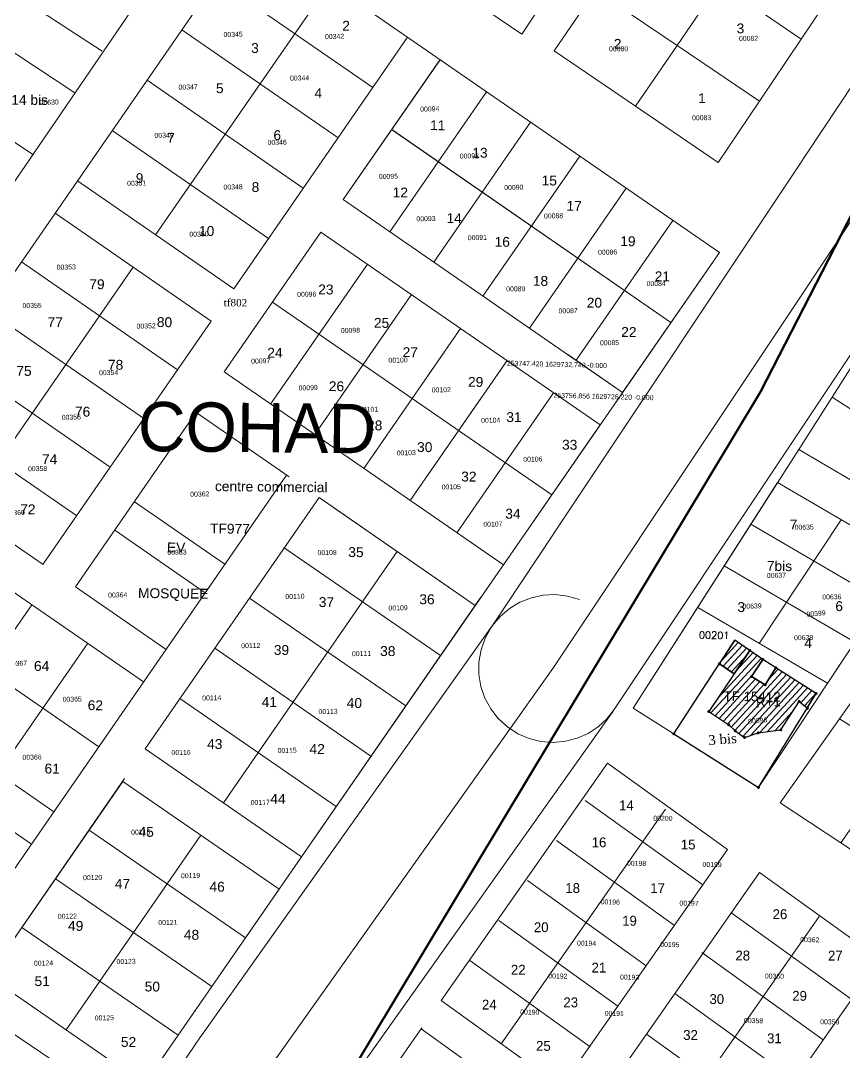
# Model space of a CAD drawing. Header units: metres. Extents: x 251686 to 255059, y 1627526 to 1631912.
# Drawn here: x 253648.8 to 253815.8, y 1629592.4 to 1629801.7 of the extents above; entities that cross this region are included whole.
import ezdxf
from ezdxf.enums import TextEntityAlignment as Align

# ---------------------------------------------------------------- set-up
doc = ezdxf.new("R2010")
doc.units = ezdxf.units.M
doc.header["$MEASUREMENT"] = 0
for name, color, linetype in [('A_revoir_niveau_0', 7, 'Continuous'), ('historique_numero_parcelle', 7, 'Continuous'), ('limites_parcelles', 7, 'Continuous'), ('limites_sections', 7, 'Continuous'), ('numero_lot', 7, 'Continuous'), ('numero_parcelle', 7, 'Continuous'), ('toponymie', 7, 'Continuous')]:
    doc.layers.add(name, color=color, linetype=linetype)
for name, color, linetype, lineweight in [('Autorisation de Morceller', 7, 'Continuous', 0), ('emprise_ht_pik_rufisque', 7, 'Continuous', 0), ('Numero Titre Foncier', 4, 'Continuous', 0)]:
    doc.layers.add(name, color=color, linetype=linetype, lineweight=lineweight)
doc.layers.add('Lignes HT Vectorisées', color=6, linetype='Continuous', lineweight=0, true_color=0xff00ff)
doc.styles.add('Style-Arial', font='arial.ttf')
doc.styles.add('Style-Bodoni MT', font='BOD_R.TTF')
doc.styles.add('Style-ENGINEERING', font='ENGINEERING.shx')
doc.styles.add('Style-FANCY', font='times.ttf')
doc.styles.add('Style-txt', font='txt.shx')

msp = doc.modelspace()

# ---------------------------------------------------------------- hatches: boundary and pattern name
at = {"layer": 'A_revoir_niveau_0', "linetype": 'Continuous', "lineweight": 30}
h = msp.add_hatch(dxfattribs=at)
h.set_pattern_fill('MSTN', style=0, pattern_type=2)
h.set_pattern_definition([(47.4281, (184578.4128, 1639440.6521), (-0.736644001, 0.676712421), [])])
h.paths.add_polyline_path([(253796.605763, 1629673.940478), (253793.588484, 1629676.019682), (253790.500784, 1629671.26573), (253790.500088, 1629671.264658), (253793.464024, 1629669.222212)])
h = msp.add_hatch(dxfattribs=at)
h.set_pattern_fill('MSTN', style=0, pattern_type=2)
h.set_pattern_definition([(47.4281, (184578.5619, 1639429.5986), (-0.736644001, 0.676712421), [])])
h.paths.add_polyline_path([(253806.613645, 1629663.62307), (253808.287282, 1629662.290385), (253810.097242, 1629665.241537), (253801.909992, 1629670.447974), (253799.722346, 1629666.978193), (253797.002481, 1629668.693038), (253799.241834, 1629672.123963), (253796.605763, 1629673.940478), (253793.464024, 1629669.222212), (253788.342525, 1629661.530739), (253792.395428, 1629658.837189), (253793.644403, 1629657.668697), (253795.582823, 1629656.320191), (253798.318732, 1629657.249171), (253802.897546, 1629657.83079)])

# ---------------------------------------------------------------- linework, layer by layer
at = {"layer": 'A_revoir_niveau_0', "color": 7, "linetype": 'Continuous', "lineweight": 30}
for p, q in [((253790.500088, 1629671.264658), (253793.588484, 1629676.019682)), ((253781.238733, 1629657.005487), (253790.500784, 1629671.26573)), ((253798.388862, 1629646.150938), (253810.097242, 1629665.241537)), ((253781.238733, 1629657.005487), (253798.388862, 1629646.150938))]:
    msp.add_line(p, q, dxfattribs=at)
at = {"layer": 'A_revoir_niveau_0', "color": 7, "linetype": 'Continuous', "lineweight": 30, "flags": 128}
for points in [[(253796.605763, 1629673.940478), (253793.588484, 1629676.019682), (253790.500784, 1629671.26573), (253790.500088, 1629671.264658), (253793.464024, 1629669.222212), (253796.605763, 1629673.940478)], [(253806.613645, 1629663.62307), (253808.287282, 1629662.290385), (253810.097242, 1629665.241537), (253801.909992, 1629670.447974), (253799.722346, 1629666.978193), (253797.002481, 1629668.693038), (253799.241834, 1629672.123963), (253796.605763, 1629673.940478), (253793.464024, 1629669.222212), (253788.342525, 1629661.530739), (253792.395428, 1629658.837189), (253793.644403, 1629657.668697), (253795.582823, 1629656.320191), (253798.318732, 1629657.249171), (253802.897546, 1629657.83079), (253806.613645, 1629663.62307)]]:
    msp.add_lwpolyline(points, close=True, dxfattribs=at)
for points in [[(253810.097242, 1629665.241537), (253801.909992, 1629670.447974), (253799.241834, 1629672.123963), (253793.588484, 1629676.019682)], [(253796.605763, 1629673.940478), (253793.464024, 1629669.222212)], [(253793.464024, 1629669.222212), (253790.500088, 1629671.264658)], [(253799.241834, 1629672.123963), (253797.002481, 1629668.693038), (253799.722346, 1629666.978193), (253801.909992, 1629670.447974)], [(253793.464024, 1629669.222212), (253788.342525, 1629661.530739), (253792.395428, 1629658.837189), (253793.644403, 1629657.668697), (253795.582823, 1629656.320191), (253798.318732, 1629657.249171), (253802.897546, 1629657.83079), (253806.613645, 1629663.62307), (253808.332664, 1629662.254248)]]:
    msp.add_lwpolyline(points, dxfattribs=at)
at = {"layer": 'A_revoir_niveau_0', "color": 1, "linetype": 'Continuous', "lineweight": 70}
for p in [(253796.605763, 1629673.940478), (253790.500784, 1629671.26573), (253799.241834, 1629672.123963), (253797.002481, 1629668.693038), (253801.909992, 1629670.447974), (253799.722346, 1629666.978193), (253810.097242, 1629665.241537), (253806.613645, 1629663.62307), (253808.332664, 1629662.254248), (253788.342525, 1629661.530739), (253792.395428, 1629658.837189), (253781.238733, 1629657.005487), (253793.644403, 1629657.668697), (253795.582823, 1629656.320191), (253798.318732, 1629657.249171), (253802.897546, 1629657.83079), (253798.388862, 1629646.150938)]:
    msp.add_point(p, dxfattribs=at)
at = {"layer": 'A_revoir_niveau_0', "color": 1, "linetype": 'Continuous', "lineweight": 53}
for p in [(253796.609845, 1629673.938649), (253790.504866, 1629671.263901), (253799.245916, 1629672.122134), (253797.006563, 1629668.691208), (253801.914074, 1629670.446145), (253799.726428, 1629666.976363), (253810.101324, 1629665.239708), (253806.617727, 1629663.621241), (253808.336746, 1629662.252419), (253788.346608, 1629661.52891), (253792.39951, 1629658.835359), (253781.242816, 1629657.003658), (253793.648485, 1629657.666867), (253795.586905, 1629656.318362), (253798.322814, 1629657.247341), (253802.901628, 1629657.828961), (253798.392944, 1629646.149109)]:
    msp.add_point(p, dxfattribs=at)
at = {"layer": 'emprise_ht_pik_rufisque', "color": 1}
for p, q in [((253754.767708, 1629685.166478), (253757.242646, 1629685.276515)), ((253757.242646, 1629685.276515), (253759.70194, 1629684.977689)), ((253747.915258, 1629682.468182), (253750.039528, 1629683.742896)), ((253750.039528, 1629683.742896), (253752.344638, 1629684.650581)), ((253752.344638, 1629684.650581), (253754.767708, 1629685.166478)), ((253759.70194, 1629684.977689), (253762.078506, 1629684.278153)), ((253746.02977, 1629680.86121), (253747.915258, 1629682.468182)), ((253744.434497, 1629678.965814), (253746.02977, 1629680.86121)), ((253684.307757, 1629594.199657), (253744.434497, 1629678.965814)), ((253768.9038, 1629661.60913), (253708.885311, 1629576.995585)), ((253525.741591, 1629358.412025), (253684.095096, 1629593.891782)), ((253684.095096, 1629593.891782), (253684.307757, 1629594.199657))]:
    msp.add_line(p, q, dxfattribs=at)
at = {"layer": 'Lignes HT Vectorisées', "color": 5, "flags": 128}
for points in [[(253756.669149, 1629670.287472), (253861.621399, 1629827.964829), (253775.882942, 1630131.985118), (253683.847384, 1630461.074745), (253586.374624, 1630811.106198), (253617.63126, 1631056.920646), (253648.501603, 1631303.479896), (253822.386232, 1631416.29853), (253967.163614, 1631512.857485)], [(252300.518457, 1628679.779301), (252309.336602, 1628700.771082), (252580.077166, 1628648.773693), (252824.632129, 1628734.41955), (253013.710555, 1628846.692424), (253204.211081, 1628962.646401), (253437.574136, 1629102.280594), (253538.188903, 1629350.041559), (253696.542409, 1629585.521315), (253756.669149, 1629670.287472)]]:
    msp.add_lwpolyline(points, dxfattribs=at)
at = {"layer": 'limites_parcelles', "color": 7, "linetype": 'Continuous', "lineweight": 0}
for p, q in [((253687.389335, 1629827.441319), (253632.523585, 1629747.046542)), ((253579.02825, 1629651.569301), (253695.589286, 1629820.214139)), ((253579.04125, 1629651.569164), (253695.589286, 1629820.214139)), ((253695.589286, 1629820.214139), (253790.45592, 1629754.663954)), ((253665.369078, 1629795.484443), (253632.559293, 1629817.053936)), ((253676.17446, 1629758.266673), (253711.424173, 1629809.268191)), ((253676.176439, 1629758.264652), (253711.425184, 1629809.26918)), ((253688.539721, 1629810.011632), (253720.212568, 1629788.126703)), ((253659.826199, 1629787.05306), (253628.784492, 1629807.4602)), ((253681.491165, 1629799.810113), (253713.162024, 1629777.926205)), ((253692.011379, 1629747.323703), (253727.260071, 1629798.323232)), ((253692.013358, 1629747.321682), (253727.261092, 1629798.325221)), ((253623.242827, 1629793.375941), (253651.294517, 1629774.551588)), ((253733.839811, 1629793.789862), (253714.222541, 1629765.404374)), ((253714.229488, 1629765.3993), (253733.840643, 1629793.773852)), ((253674.44161, 1629789.608606), (253706.112479, 1629767.725698)), ((253674.44161, 1629789.608606), (253706.113458, 1629767.723687)), ((253743.275824, 1629787.268377), (253723.659564, 1629758.883879)), ((253724.028155, 1629779.595149), (253780.647306, 1629740.47321)), ((253724.037102, 1629779.590055), (253780.649295, 1629740.472189)), ((253752.201511, 1629781.099273), (253732.586261, 1629752.715764)), ((253667.392055, 1629779.407098), (253699.063903, 1629757.522179)), ((253667.393055, 1629779.407087), (253699.061934, 1629757.5252)), ((253762.14786, 1629774.226408), (253742.532611, 1629745.842899)), ((253660.3435, 1629769.20558), (253692.011379, 1629747.323703)), ((253771.583884, 1629767.705923), (253751.968634, 1629739.322414)), ((253714.222541, 1629765.404374), (253770.841691, 1629726.282434)), ((253714.229488, 1629765.3993), (253770.84367, 1629726.280413)), ((253655.795099, 1629762.622997), (253687.462978, 1629740.74112)), ((253781.019897, 1629761.184439), (253761.405658, 1629732.801919)), ((253709.67414, 1629758.821791), (253690.058901, 1629730.439282)), ((253690.06487, 1629730.436219), (253709.679098, 1629758.817739)), ((253709.67414, 1629758.821791), (253766.29527, 1629719.697831)), ((253709.681088, 1629758.816718), (253766.29527, 1629719.697831)), ((253790.45592, 1629754.663954), (253673.907883, 1629586.018979)), ((253790.45592, 1629754.663954), (253770.841681, 1629726.281434)), ((253648.973008, 1629752.750118), (253680.640888, 1629730.868241)), ((253719.110164, 1629752.301307), (253699.495935, 1629723.919787)), ((253637.510681, 1629702.326747), (253671.62507, 1629751.685101)), ((253728.036861, 1629746.133192), (253708.422632, 1629717.751672)), ((253699.867516, 1629744.630026), (253756.488645, 1629705.506066)), ((253699.874463, 1629744.624953), (253756.488645, 1629705.506066)), ((253642.150918, 1629742.877239), (253673.818798, 1629720.995362)), ((253653.3476, 1629691.383777), (253687.461989, 1629740.742131)), ((253737.983221, 1629739.261327), (253718.368982, 1629710.878807)), ((253759.718811, 1629733.967703), (253770.84367, 1629726.280413)), ((253635.329838, 1629733.005349), (253666.997718, 1629711.123473)), ((253746.957189, 1629732.071659), (253727.805005, 1629704.358322)), ((253747.420234, 1629732.739831), (253727.806005, 1629704.358312)), ((253690.058901, 1629730.439282), (253746.68302, 1629691.31429)), ((253690.068838, 1629730.433177), (253746.68302, 1629691.31429)), ((253756.855268, 1629726.220357), (253737.241039, 1629697.838838)), ((253628.507748, 1629723.13247), (253660.175627, 1629701.250593)), ((253685.510511, 1629723.857699), (253659.924172, 1629686.83444)), ((253703.247234, 1629709.173566), (253684.382124, 1629722.208462)), ((253766.293291, 1629719.699852), (253746.678052, 1629691.317342)), ((253621.686668, 1629713.26058), (253653.354547, 1629691.378704)), ((253702.740498, 1629709.523696), (253635.644412, 1629612.448393)), ((253617.138267, 1629706.677998), (253673.740523, 1629667.566236)), ((253671.876256, 1629704.104837), (253690.229051, 1629691.423342)), ((253709.31949, 1629704.977546), (253674.070746, 1629653.973017)), ((253740.985391, 1629683.09769), (253709.31949, 1629704.977546)), ((253740.985391, 1629683.09769), (253712.267253, 1629702.940467)), ((253667.881618, 1629698.353483), (253686.243349, 1629685.665894)), ((253667.896533, 1629698.345326), (253686.249328, 1629685.663831)), ((253725.155388, 1629694.032587), (253689.906643, 1629643.028058)), ((253733.935836, 1629672.896182), (253702.265967, 1629694.77908)), ((253608.042487, 1629693.514822), (253664.644743, 1629654.403061)), ((253659.922183, 1629686.835461), (253678.283914, 1629674.147872)), ((253632.890903, 1629656.897544), (253651.084453, 1629683.222875)), ((253726.88728, 1629662.694664), (253695.217411, 1629684.577562)), ((253742.129662, 1629684.73576), (253705.743551, 1629632.084089)), ((253598.946706, 1629680.351647), (253655.548963, 1629641.239885)), ((253644.210639, 1629649.074426), (253662.404188, 1629675.399756)), ((253594.398295, 1629673.768064), (253650.999573, 1629634.658313)), ((253719.837725, 1629652.493156), (253688.167856, 1629674.376054)), ((253712.78917, 1629642.291638), (253681.119301, 1629664.174536)), ((253674.068725, 1629653.971038), (253705.752488, 1629632.077994)), ((253705.740615, 1629632.09012), (253674.070746, 1629653.973017)), ((253734.055917, 1629602.945919), (253767.779917, 1629651.114919)), ((253767.779917, 1629651.114919), (253792.127917, 1629633.583919)), ((253669.904175, 1629647.943454), (253642.235067, 1629607.906907)), ((253669.522355, 1629647.391435), (253642.235067, 1629607.906907)), ((253669.520324, 1629647.388456), (253701.204087, 1629625.495412)), ((253701.193224, 1629625.508527), (253669.522355, 1629647.391435)), ((253763.271917, 1629643.520919), (253787.081917, 1629626.376919)), ((253746.229917, 1629594.179919), (253779.550917, 1629641.773919)), ((253662.698234, 1629637.515577), (253694.381997, 1629615.622533)), ((253694.371134, 1629615.635648), (253662.700265, 1629637.518556)), ((253685.357243, 1629636.445486), (253658.070975, 1629596.962948)), ((253757.428917, 1629635.405919), (253781.345917, 1629618.183919)), ((253758.402917, 1629585.414919), (253792.127917, 1629633.583919)), ((253764.896917, 1629580.738919), (253798.620917, 1629628.908919)), ((253798.619917, 1629628.907919), (253822.967917, 1629611.376919)), ((253655.876143, 1629627.642698), (253687.559906, 1629605.749654)), ((253687.550043, 1629605.762758), (253655.879175, 1629627.645666)), ((253751.584917, 1629627.290919), (253775.609917, 1629609.991919)), ((253701.194161, 1629625.502517), (253673.907883, 1629586.018979)), ((253792.776917, 1629620.792919), (253817.124917, 1629603.261919)), ((253745.741917, 1629619.175919), (253769.873917, 1629601.799919)), ((253777.069917, 1629571.973919), (253810.680917, 1629619.980919)), ((253673.907883, 1629586.018979), (253629.567282, 1629616.656465)), ((253649.055063, 1629617.770808), (253680.738826, 1629595.877764)), ((253680.727953, 1629595.889879), (253649.057084, 1629617.772787)), ((253786.932917, 1629612.676919), (253811.495917, 1629594.990919)), ((253673.762643, 1629578.356111), (253626.429899, 1629610.241286)), ((253739.898917, 1629611.060919), (253764.245917, 1629593.529919)), ((253789.243917, 1629563.208919), (253822.968917, 1629611.377919)), ((253781.412917, 1629604.329919), (253805.759917, 1629586.798919)), ((253734.055917, 1629602.945919), (253758.402917, 1629585.414919)), ((253712.833917, 1629572.632919), (253730.153917, 1629597.372919)), ((253730.040917, 1629597.210919), (253762.503917, 1629573.835919)), ((253775.676917, 1629596.136919), (253800.024917, 1629578.606919))]:
    msp.add_line(p, q, dxfattribs=at)
at = {"layer": 'limites_parcelles', "color": 7, "lineweight": 0, "ltscale": 38}
for p, q in [((253772.98645, 1629662.229643), (253802.242287, 1629707.983112)), ((253802.242287, 1629707.983112), (253828.970382, 1629692.351159)), ((253815.137804, 1629700.441156), (253798.555365, 1629675.385339)), ((253796.85095, 1629699.55155), (253823.442902, 1629683.99922)), ((253828.970382, 1629692.351159), (253798.392944, 1629646.149109)), ((253791.459612, 1629691.119988), (253817.915422, 1629675.64728)), ((253786.068274, 1629682.688427), (253812.387943, 1629667.295341))]:
    msp.add_line(p, q, dxfattribs=at)
at = {"layer": 'limites_parcelles', "color": 7, "lineweight": 0, "flags": 128}
msp.add_lwpolyline([(253874.108226, 1629819.653423), (253769.155975, 1629661.976066), (253767.653978, 1629660.073079), (253765.865042, 1629658.436908), (253763.835893, 1629657.110292), (253761.619539, 1629656.127883), (253759.273873, 1629655.515346), (253756.787925, 1629655.287932), (253754.298686, 1629655.475949), (253751.8751, 1629656.074189), (253749.584292, 1629657.066084), (253747.489706, 1629658.424161), (253745.649358, 1629660.110807), (253744.114215, 1629662.079308), (253742.926797, 1629664.275145), (253742.119991, 1629666.637499), (253741.716141, 1629669.100945), (253741.726433, 1629671.597253), (253742.150581, 1629674.057284), (253742.976839, 1629676.412907), (253744.182322, 1629678.598877), (253845.311967, 1629830.533257)], dxfattribs=at)
for points in [[(253815.438343, 1629810.443215), (253807.047095, 1629797.95946), (253790.477557, 1629809.285121), (253798.889853, 1629821.649056), (253798.939239, 1629821.71949), (253815.438343, 1629810.443215)], [(253798.939239, 1629821.71949), (253798.889853, 1629821.649056), (253790.477557, 1629809.285121), (253807.047095, 1629797.95946), (253815.438343, 1629810.443215), (253798.939239, 1629821.71949)]]:
    msp.add_lwpolyline(points, close=True, dxfattribs=at)
at = {"layer": 'limites_parcelles', "color": 7, "lineweight": 0, "ltscale": 38, "flags": 128}
msp.add_lwpolyline([(253833.392827, 1629699.041405), (253798.388862, 1629646.150938), (253772.982368, 1629662.231472), (253806.551275, 1629714.730191), (253819.709011, 1629707.034876), (253833.392827, 1629699.041405)], close=True, dxfattribs=at)
at = {"layer": 'limites_parcelles', "color": 7, "lineweight": 0}
for points in [[(253750.446177, 1629798.975042), (253738.112415, 1629807.3676), (253749.297732, 1629823.975913), (253761.520712, 1629815.672391)], [(253749.297732, 1629823.975913), (253738.112415, 1629807.3676), (253750.446177, 1629798.975042), (253761.520712, 1629815.672391)], [(253781.897278, 1629796.68971), (253765.368874, 1629807.885726), (253774.008627, 1629820.541659), (253790.477557, 1629809.285121)], [(253774.008627, 1629820.541659), (253765.368874, 1629807.885726), (253781.897278, 1629796.68971), (253790.477557, 1629809.285121)], [(253807.047095, 1629797.95946), (253798.586549, 1629785.395096), (253781.897278, 1629796.68971), (253790.477557, 1629809.285121)], [(253790.477557, 1629809.285121), (253781.897278, 1629796.68971), (253798.586549, 1629785.395096), (253807.047095, 1629797.95946)], [(253773.484808, 1629784.345774), (253756.976054, 1629795.581963), (253765.368874, 1629807.885726), (253781.897278, 1629796.68971)]]:
    msp.add_3dface(points, dxfattribs=at)
at = {"layer": 'limites_parcelles', "color": 7, "linetype": 'Continuous', "lineweight": 0}
for points in [[(253781.897278, 1629796.68971), (253773.484808, 1629784.345774), (253756.976054, 1629795.581963), (253765.368874, 1629807.885726)], [(253781.897278, 1629796.68971), (253798.586549, 1629785.395096), (253790.224863, 1629772.9616), (253773.484808, 1629784.345774)]]:
    msp.add_3dface(points, dxfattribs=at)
at = {"layer": 'limites_parcelles', "color": 7, "lineweight": 0, "ltscale": 38}
for points in [[(253830.652888, 1629725.844856), (253825.736538, 1629717.36237), (253813.355884, 1629725.35395), (253818.764577, 1629733.838081)], [(253825.736538, 1629717.36237), (253819.709011, 1629707.034876), (253806.551275, 1629714.730191), (253813.355884, 1629725.35395)], [(253841.197669, 1629672.049381), (253827.264258, 1629652.235821), (253814.832838, 1629660.073774), (253828.736198, 1629679.82025)], [(253827.264258, 1629652.235821), (253815.099141, 1629634.90335), (253802.817506, 1629643.047772), (253814.832838, 1629660.073774)], [(253839.562137, 1629644.496573), (253827.151043, 1629626.878504), (253815.099141, 1629634.90335), (253827.264258, 1629652.235821)]]:
    msp.add_3dface(points, dxfattribs=at)
at = {"layer": 'limites_sections', "color": 112, "linetype": 'Continuous', "lineweight": 40, "flags": 128}
for points in [[(253292.368569, 1629875.259507), (253349.874626, 1629905.007271), (253520.677582, 1630008.003458), (253667.019158, 1630061.048467), (253786.496524, 1630083.300136), (253799.369555, 1630038.162516), (253856.42032, 1629838.716605), (253798.767932, 1629726.383844), (253582.750222, 1629367.142066), (253514.635914, 1629393.291819), (253503.680442, 1629399.747351), (253463.160636, 1629612.887361), (253394.946971, 1629619.275828), (253335.500213, 1629603.463117), (253325.488232, 1629598.583625), (253296.433833, 1629591.041829)], [(254266.721244, 1629287.516734), (254172.484174, 1629409.319252), (254097.221642, 1629442.494943), (254024.768125, 1629444.484354), (253971.493519, 1629433.829493), (253653.947224, 1629377.170009), (253582.750222, 1629367.142066), (253798.767926, 1629726.383874), (253856.420358, 1629838.71662), (253802.999251, 1630025.996996), (253799.369555, 1630038.162516), (253786.538556, 1630083.231025), (253799.369555, 1630038.162516), (253907.405394, 1630046.336207), (253955.511127, 1630039.119672), (254024.768125, 1629997.357132), (254129.310226, 1629944.470728), (254144.350912, 1629962.854533), (254275.334915, 1629929.186521)], [(254266.721244, 1629287.516734), (254172.484174, 1629409.319252), (254097.221642, 1629442.494943), (254024.768125, 1629444.484354), (253971.493519, 1629433.829493), (253662.593019, 1629378.69766), (253582.750222, 1629367.142066), (253798.767926, 1629726.383874), (253856.420358, 1629838.71662), (253802.999251, 1630025.996996), (253799.369555, 1630038.162516), (253786.538556, 1630083.231025), (253799.369555, 1630038.162516), (253907.405394, 1630046.336207), (253955.511127, 1630039.119672), (254024.768125, 1629997.357132), (254129.310226, 1629944.470728), (254144.350912, 1629962.854533), (254275.334915, 1629929.186521)]]:
    msp.add_lwpolyline(points, dxfattribs=at)

# ---------------------------------------------------------------- texts
at = {"layer": 'Autorisation de Morceller', "color": 1, "linetype": 'Continuous', "lineweight": 13, "style": 'Style-Arial'}
for s, p in [('253747.420 1629732.740 -0.000', (253747.420344, 1629732.739991)), ('253756.856 1629726.220 -0.000', (253756.856093, 1629726.220095))]:
    msp.add_text(s, height=1, rotation=358.5481, dxfattribs=at).set_placement(p, align=Align.TOP_LEFT)
at = {"layer": 'historique_numero_parcelle', "color": 7, "lineweight": 0, "style": 'Style-Arial'}
msp.add_text('00599', height=1, rotation=4.76413, dxfattribs=at).set_placement((253808.086118, 1629681.782864), align=Align.TOP_LEFT)
at = {"layer": 'historique_numero_parcelle', "color": 7, "lineweight": 0, "style": 'Style-txt'}
msp.add_text('00201', height=1.4478, rotation=359.0681, dxfattribs=at).set_placement((253789.403822, 1629677.040859), align=Align.MIDDLE_CENTER)
at = {"layer": 'limites_parcelles', "color": 7, "linetype": 'Continuous', "lineweight": 0, "style": 'Style-FANCY'}
msp.add_text('tf802', height=1.5, rotation=359.3981, dxfattribs=at).set_placement((253692.362306, 1629744.49386), align=Align.MIDDLE_CENTER)
at = {"layer": 'Numero Titre Foncier', "linetype": 'Continuous', "lineweight": 30, "style": 'Style-Arial'}
msp.add_text('TF 15412', height=1.9304, rotation=359.0681, dxfattribs=at).set_placement((253797.100205, 1629664.60856), align=Align.MIDDLE_CENTER)
at = {"layer": 'numero_lot', "color": 7, "linetype": 'Continuous', "lineweight": 0, "style": 'Style-Arial'}
for s, p in [('2', (253714.020793, 1629801.668493)), ('3', (253695.557415, 1629797.160201)), ('5', (253688.41938, 1629789.007736)), ('4', (253708.391524, 1629788.013875)), ('6', (253700.073954, 1629779.48178)), ('11', (253731.832618, 1629781.499268)), ('7', (253678.517907, 1629778.924194)), ('13', (253740.393663, 1629775.924027)), ('9', (253672.162828, 1629770.763503)), ('8', (253695.65307, 1629768.94964)), ('15', (253754.440265, 1629770.291157)), ('12', (253724.244115, 1629767.865232)), ('17', (253759.479482, 1629765.144937)), ('14', (253735.16049, 1629762.657269)), ('10', (253684.980852, 1629760.05026)), ('16', (253744.906083, 1629757.853627)), ('19', (253770.374786, 1629757.977087)), ('21', (253777.353316, 1629750.851385)), ('79', (253662.744386, 1629749.257257)), ('23', (253709.148711, 1629748.187723)), ('18', (253752.658334, 1629749.935753)), ('20', (253763.583593, 1629745.51074)), ('77', (253654.278994, 1629741.55376)), ('80', (253676.438293, 1629741.560978)), ('25', (253720.440058, 1629741.402734)), ('22', (253770.573477, 1629739.560983)), ('27', (253726.254933, 1629735.458321)), ('24', (253698.825811, 1629735.354456)), ('75', (253647.946813, 1629731.669734)), ('78', (253666.525895, 1629732.91263)), ('29', (253739.513408, 1629729.436709)), ('26', (253711.2936, 1629728.556108)), ('76', (253659.837516, 1629723.392366)), ('31', (253747.274681, 1629722.295783)), ('28', (253719.046778, 1629720.631224)), ('33', (253758.578512, 1629716.685728)), ('30', (253729.186897, 1629716.210459)), ('74', (253653.148349, 1629713.751103)), ('32', (253738.1366, 1629710.233113)), ('centre commercial', (253688.216785, 1629708.27341)), ('72', (253648.731996, 1629703.600937)), ('34', (253747.068312, 1629702.687869)), ('TF977', (253687.221031, 1629699.683397)), ('EV', (253678.496269, 1629695.852838)), ('35', (253715.250291, 1629694.902686)), ('MOSQUEE', (253672.619696, 1629686.596061)), ('36', (253729.646619, 1629685.338926)), ('37', (253709.266507, 1629684.768986)), ('39', (253700.152014, 1629675.060198)), ('38', (253721.699825, 1629674.833827)), ('64', (253651.532605, 1629671.803762)), ('41', (253697.690249, 1629664.496476)), ('40', (253714.928438, 1629664.315379)), ('62', (253662.420127, 1629663.84595)), ('43', (253686.629369, 1629655.9852)), ('42', (253707.384976, 1629654.982108)), ('61', (253653.664518, 1629650.996218)), ('44', (253699.443783, 1629644.868972)), ('45', (253672.728435, 1629638.168245)), ('47', (253667.916458, 1629627.629213)), ('46', (253687.109281, 1629627.035561)), ('49', (253658.42334, 1629619.100467)), ('48', (253681.912571, 1629617.285614)), ('51', (253651.644432, 1629607.87606)), ('50', (253673.967285, 1629606.779499)), ('52', (253669.146891, 1629595.534517))]:
    msp.add_text(s, height=2, rotation=359.3981, dxfattribs=at).set_placement(p, align=Align.TOP_LEFT)
at = {"layer": 'numero_lot', "color": 7, "linetype": 'Continuous', "lineweight": 13, "style": 'Style-Arial'}
for s, rotation, p in [('3', 0.50053, (253793.945958, 1629801.119161)), ('2', 0.50053, (253769.056787, 1629797.986914)), ('14 bis', 359.73413, (253646.920876, 1629786.636665)), ('1', 0.50053, (253786.141642, 1629786.962723)), ('7', 359.0681, (253804.738163, 1629700.495648)), ('7bis', 359.0681, (253800.102205, 1629692.113145)), ('3', 359.0681, (253794.135189, 1629683.748256)), ('6', 359.0681, (253813.99316, 1629683.941216)), ('4', 359.0681, (253807.697235, 1629676.477763))]:
    msp.add_text(s, height=2, rotation=rotation, dxfattribs=at).set_placement(p, align=Align.TOP_LEFT)
at = {"layer": 'numero_lot', "color": 7, "linetype": 'Continuous', "lineweight": 0, "style": 'Style-FANCY'}
msp.add_text('3 bis', height=1.999998, rotation=4.7581, dxfattribs=at).set_placement((253791.105743, 1629655.960829), align=Align.MIDDLE_CENTER)
at = {"layer": 'numero_lot', "color": 7, "linetype": 'Continuous', "lineweight": 0, "char_height": 1.999998, "attachment_point": 5, "line_spacing_factor": 0.6, "style": 'Style-FANCY'}
for s, insert in [('\\FFANCY;14', (253771.620442, 1629642.517585)), ('\\FFANCY;16', (253766.065721, 1629635.009585)), ('\\FFANCY;15', (253784.133721, 1629634.567585)), ('\\FFANCY;18', (253760.725721, 1629625.734585)), ('\\FFANCY;17', (253777.949721, 1629625.734585)), ('\\FFANCY;26', (253802.748893, 1629620.434585)), ('\\FFANCY;20', (253754.347893, 1629617.784585)), ('\\FFANCY;19', (253772.248721, 1629619.109585)), ('\\FFANCY;28', (253795.200893, 1629612.042585)), ('\\FFANCY;27', (253813.970893, 1629612.042585)), ('\\FFANCY;22', (253749.689893, 1629609.172585)), ('\\FFANCY;21', (253766.032658, 1629609.613585)), ('\\FFANCY;30', (253789.940893, 1629603.209585)), ('\\FFANCY;29', (253806.723893, 1629603.872585)), ('\\FFANCY;24', (253743.822614, 1629602.105585)), ('\\FFANCY;23', (253760.329893, 1629602.547585)), ('\\FFANCY;32', (253784.620893, 1629595.922585)), ('\\FFANCY;31', (253801.625657, 1629595.259585)), ('\\FFANCY;25', (253754.788893, 1629593.714585))]:
    msp.add_mtext(s, dxfattribs=dict(at, insert=insert))
at = {"layer": 'numero_parcelle', "color": 5, "lineweight": 0, "style": 'Style-Arial'}
for s, rotation, p in [('00345', 1.13223, (253689.93806, 1629799.384303)), ('00342', 1.13223, (253710.506459, 1629798.967589)), ('00082', 0.50053, (253794.431013, 1629798.589234)), ('00080', 0.50053, (253768.089766, 1629796.474667)), ('00344', 1.13223, (253703.409759, 1629790.536325)), ('00347', 1.13223, (253680.810107, 1629788.705507)), ('00630', 1.73413, (253652.637004, 1629785.599302)), ('00094', 1.13223, (253729.798603, 1629784.254722)), ('00083', 0.50053, (253784.922132, 1629782.488364)), ('00349', 1.13223, (253675.939857, 1629778.906606)), ('00346', 1.13223, (253698.858952, 1629777.493643)), ('00092', 1.13223, (253737.826842, 1629774.721336)), ('00351', 1.13223, (253670.385428, 1629769.206491)), ('00095', 1.13223, (253721.415706, 1629770.570762)), ('00348', 1.13223, (253689.930461, 1629768.430656)), ('00090', 1.13223, (253746.835839, 1629768.347285)), ('00093', 1.13223, (253729.035326, 1629761.990889)), ('00088', 1.13223, (253754.898096, 1629762.559596)), ('00350', 1.13223, (253683.00826, 1629758.874277)), ('00091', 1.13223, (253739.459142, 1629758.16188)), ('00086', 1.13223, (253765.86077, 1629755.205885)), ('00353', 1.13223, (253656.114831, 1629752.184124)), ('00084', 1.13223, (253775.700137, 1629748.837576)), ('00096', 1.13223, (253704.859763, 1629746.671958)), ('00089', 1.13223, (253747.231027, 1629747.764008)), ('00355', 1.13223, (253649.191678, 1629744.387046)), ('00087', 1.13223, (253757.854971, 1629743.31401)), ('00352', 1.13223, (253672.304737, 1629740.224425)), ('00098', 1.13223, (253713.723267, 1629739.336824)), ('00085', 1.13223, (253766.244497, 1629736.835705)), ('00100', 1.13223, (253723.37168, 1629733.299163)), ('00097', 1.13223, (253695.533043, 1629733.127283)), ('00354', 1.13223, (253664.698671, 1629730.769417)), ('00099', 1.13223, (253705.15481, 1629727.692435)), ('00102', 1.13223, (253732.135691, 1629727.281264)), ('00101', 1.13223, (253717.400817, 1629723.315226)), ('00356', 1.13223, (253657.135829, 1629721.731858)), ('00104', 1.13223, (253742.15461, 1629721.109898)), ('00103', 1.13223, (253725.031486, 1629714.505597)), ('00106', 1.13223, (253750.69582, 1629713.207551)), ('00358', 1.13223, (253650.29853, 1629711.294158)), ('00362', 1.13223, (253683.182578, 1629706.133927)), ('00105', 1.13223, (253734.162505, 1629707.597)), ('00360', 1.13223, (253645.774141, 1629702.36624)), ('00107', 1.13223, (253742.59882, 1629700.026125)), ('00363', 1.13223, (253678.558463, 1629694.320922)), ('00108', 1.13223, (253708.992706, 1629694.270908)), ('00364', 1.13223, (253666.547884, 1629685.668531)), ('00110', 1.13223, (253702.468997, 1629685.37353)), ('00109', 1.13223, (253723.374181, 1629683.039699)), ('00112', 1.13223, (253693.51871, 1629675.396611)), ('00111', 1.13223, (253715.968456, 1629673.777137)), ('00367', 1.13223, (253646.22439, 1629671.783765)), ('00365', 1.13223, (253657.319063, 1629664.524068)), ('00114', 1.13223, (253685.611458, 1629664.795567)), ('00113', 1.13223, (253709.190924, 1629662.031593)), ('00598', 4.76413, (253796.270332, 1629660.052745)), ('00115', 1.13223, (253700.896107, 1629654.137091)), ('00366', 1.13223, (253649.177165, 1629652.757858)), ('00116', 1.13223, (253679.388631, 1629653.712023)), ('00117', 1.13223, (253695.435813, 1629643.584409)), ('00200', 359.0681, (253777.083366, 1629640.435493)), ('00118', 1.13223, (253671.20456, 1629637.560756)), ('00198', 359.0681, (253771.742322, 1629631.29796)), ('00199', 359.0681, (253787.055885, 1629631.048867)), ('00119', 1.13223, (253681.299504, 1629628.733928)), ('00120', 1.13223, (253661.466263, 1629628.34195)), ('00196', 359.0681, (253766.422405, 1629623.459296)), ('00197', 359.0681, (253782.384848, 1629623.199648)), ('00122', 1.13223, (253656.338835, 1629620.503748)), ('00121', 1.13223, (253676.720342, 1629619.230242)), ('00194', 359.0681, (253761.61314, 1629615.092641)), ('00195', 359.0681, (253778.484016, 1629614.818216)), ('00362', 359.0681, (253806.863319, 1629615.795588)), ('00124', 1.13223, (253651.502098, 1629610.994972)), ('00123', 1.13223, (253668.244444, 1629611.325863)), ('00192', 359.0681, (253755.793135, 1629608.431403)), ('00193', 359.0681, (253770.328042, 1629608.194976)), ('00360', 359.0681, (253799.700961, 1629608.409138)), ('00125', 1.13223, (253663.832281, 1629599.891261)), ('00190', 359.0681, (253750.092341, 1629601.11862)), ('00191', 359.0681, (253767.222768, 1629600.839973)), ('00358', 359.0681, (253795.465125, 1629599.383549)), ('00359', 359.0681, (253810.908465, 1629599.132345))]:
    msp.add_text(s, height=1, rotation=rotation, dxfattribs=at).set_placement(p, align=Align.TOP_LEFT)
at = {"layer": 'numero_parcelle', "color": 5, "linetype": 'Continuous', "lineweight": 0, "char_height": 1, "attachment_point": 1, "rotation": 1.13412954, "line_spacing_factor": 0.6, "style": 'Style-txt'}
for s, insert in [('\\fArial|b0|i0|c00|p39;00635', (253805.706684, 1629699.422207)), ('\\fArial|b0|i0|c00|p39;00637', (253800.080843, 1629689.649019)), ('\\fArial|b0|i0|c00|p39;00636', (253811.313877, 1629685.283927)), ('\\fArial|b0|i0|c00|p39;00639', (253795.131736, 1629683.417655)), ('\\fArial|b0|i0|c00|p39;00638', (253805.585671, 1629677.015806))]:
    msp.add_mtext(s, dxfattribs=dict(at, insert=insert))
at = {"layer": 'toponymie', "color": 7, "linetype": 'Continuous', "lineweight": 40, "style": 'Style-ENGINEERING'}
msp.add_text('COHAD', height=10.000002, rotation=359.3981, dxfattribs=at).set_placement((253696.735081, 1629719.152527), align=Align.MIDDLE_CENTER)
at = {"layer": 'toponymie', "color": 7, "linetype": 'Continuous', "lineweight": 30, "style": 'Style-Bodoni MT'}
msp.add_text('R+1', height=2.000584, rotation=2.4281, dxfattribs=at).set_placement((253797.866974, 1629664.410891), align=Align.TOP_LEFT)

doc.saveas('drawing.dxf')
